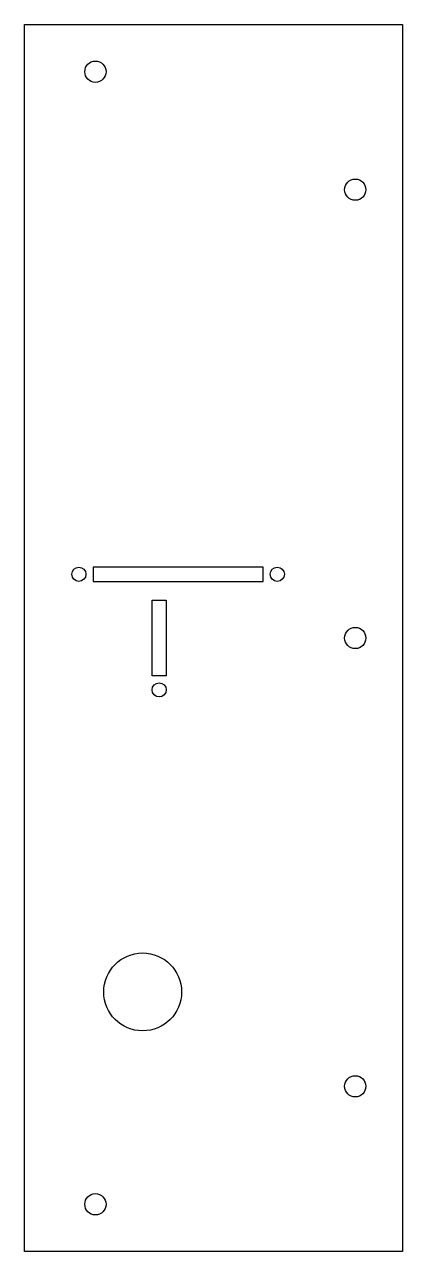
# Model space of a CAD drawing. Header units: millimetres. Extents: x -210 to -130, y 11 to 271.
import ezdxf

# ---------------------------------------------------------------- set-up
doc = ezdxf.new("R2010")
doc.units = ezdxf.units.MM
doc.layers.add('Sketch016', color=7, linetype='CONTINUOUS')

msp = doc.modelspace()

# ---------------------------------------------------------------- linework, layer by layer
at = {"layer": 'Sketch016'}
for p, q in [((-210, 271), (-130, 271)), ((-210, 11), (-210, 271)), ((-130, 271), (-130, 11)), ((-159.5, 156), (-195.5, 156)), ((-195.5, 156), (-195.5, 153)), ((-159.5, 153), (-159.5, 156)), ((-195.5, 153), (-159.5, 153)), ((-183, 133), (-183, 149)), ((-183, 149), (-180, 149)), ((-180, 149), (-180, 133)), ((-180, 133), (-183, 133)), ((-130, 11), (-210, 11))]:
    msp.add_line(p, q, dxfattribs=at)
for centre, radius in [((-195, 261), 2.25), ((-140, 236), 2.25), ((-198.5, 154.5), 1.5), ((-156.5, 154.5), 1.5), ((-140, 141), 2.25), ((-181.5, 130), 1.5), ((-185, 66), 8.25), ((-140, 46), 2.25), ((-195, 21), 2.25)]:
    msp.add_circle(centre, radius, dxfattribs=at)

doc.saveas('drawing.dxf')
